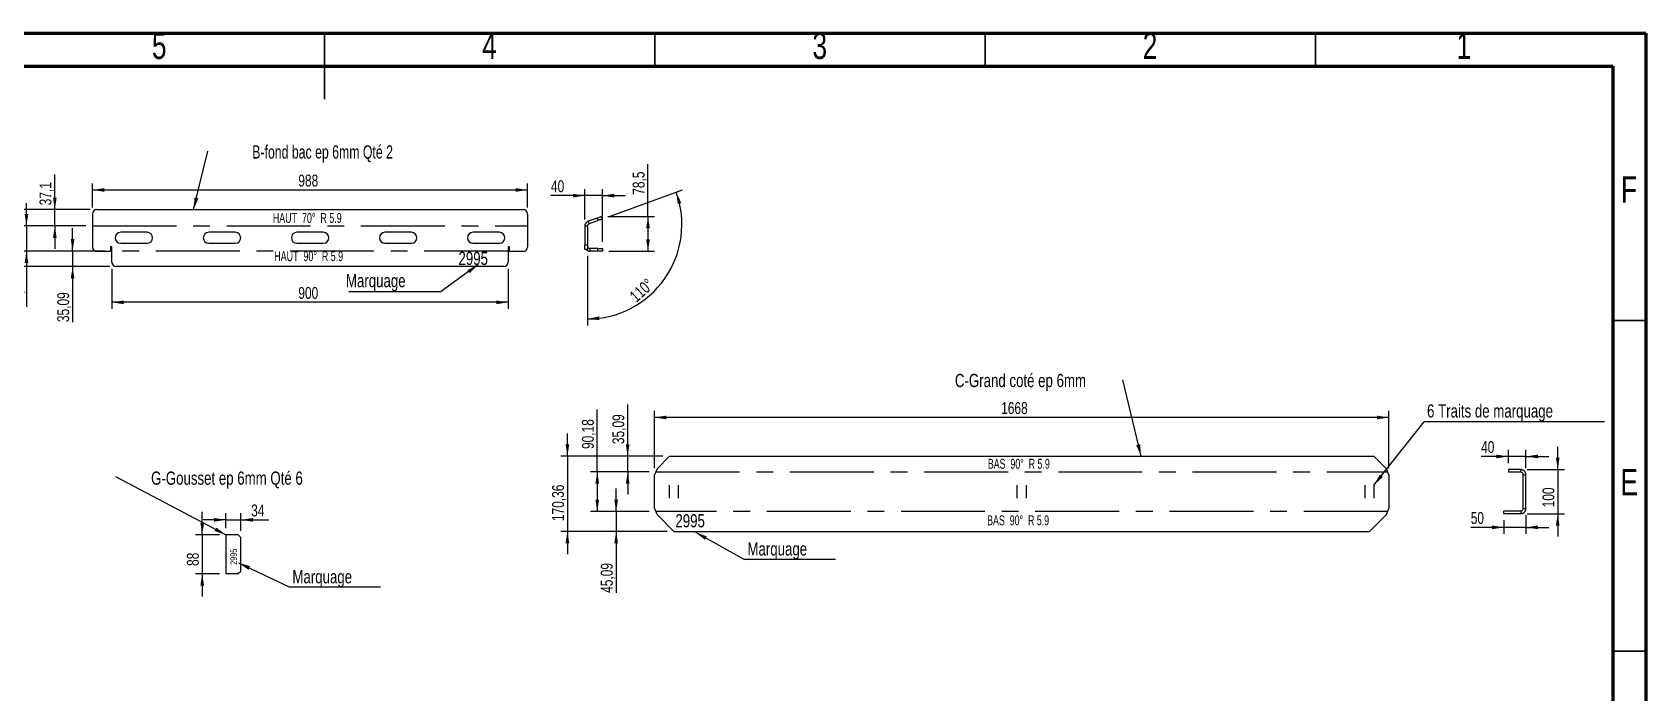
# Model space of a CAD drawing. Header units: millimetres. Extents: x -1698 to 6225, y 75 to 4382.
# Drawn here: x 2561 to 6225, y 2883 to 4382 of the extents above; entities that cross this region are included whole.
import ezdxf

# ---------------------------------------------------------------- set-up
doc = ezdxf.new("R2010")
doc.units = ezdxf.units.MM
doc.header["$LTSCALE"] = 15
doc.linetypes.add('CENTER', pattern=[10.16, 6.35, -1.27, 1.27, -1.27])
doc.linetypes.add('CENTERX2', pattern=[20.32, 12.7, -2.54, 2.54, -2.54])
doc.layers.add('FORMAT', color=7, linetype='Continuous')
doc.styles.add('SLDTEXTSTYLE0', font='TXT', dxfattribs={"width": 0.75})
doc.styles.add('SLDTEXTSTYLE1', font='TXT', dxfattribs={"width": 0.695652})
doc.styles.add('SLDTEXTSTYLE2', font='TXT', dxfattribs={"width": 0.671875})
doc.styles.add('SLDTEXTSTYLE3', font='TXT', dxfattribs={"width": 0.666667})
doc.dimstyles.new('SLDDIMSTYLE0', dxfattribs={"dimtxt": 27, "dimasz": 27, "dimexe": 0, "dimexo": 0.0625, "dimgap": 6.75, "dimtad": 1, "dimrnd": 1e-09, "dimzin": 12, "dimdsep": 46, "dimtxsty": 'SLDTEXTSTYLE0', "dimsah": 1, "dimcen": 0.09, "dimadec": 0, "dimazin": 3, "dimtfac": 1, "dimtofl": 0, "dimtmove": 0, "dimatfit": 3, "dimfxl": 1, "dimfrac": 2, "dimtolj": 1, "dimtzin": 12, "dimarcsym": 0})
doc.dimstyles.new('SLDDIMSTYLE1', dxfattribs={"dimtxt": 0.18, "dimasz": 27, "dimexe": 0, "dimexo": 0.0625, "dimgap": 0, "dimtad": 0, "dimtih": 1, "dimtoh": 1, "dimdec": 0, "dimrnd": 1e-09, "dimzin": 0, "dimdsep": 46, "dimtxsty": 'Standard', "dimsah": 1, "dimcen": 0.09, "dimadec": 0, "dimazin": 0, "dimtfac": 27, "dimtdec": 0, "dimtofl": 0, "dimtmove": 0, "dimatfit": 3, "dimfxl": 1, "dimfrac": 2, "dimtolj": 1, "dimtzin": 0, "dimarcsym": 0})
doc.dimstyles.new('SLDDIMSTYLE2', dxfattribs={"dimtxt": 27, "dimasz": 27, "dimexe": 0, "dimexo": 0.0625, "dimgap": 6.75, "dimtad": 1, "dimrnd": 1e-09, "dimzin": 12, "dimdsep": 46, "dimtxsty": 'SLDTEXTSTYLE0', "dimsah": 1, "dimcen": 0.09, "dimadec": 0, "dimazin": 3, "dimtfac": 1, "dimtmove": 0, "dimatfit": 0, "dimfxl": 1, "dimfrac": 2, "dimtolj": 1, "dimtzin": 12, "dimarcsym": 0})
doc.dimstyles.new('SLDDIMSTYLE3', dxfattribs={"dimtxt": 27, "dimasz": 27, "dimexe": 0, "dimexo": 0.0625, "dimgap": 6.75, "dimtad": 1, "dimdec": 4, "dimlfac": 15, "dimzin": 12, "dimdsep": 46, "dimtxsty": 'SLDTEXTSTYLE0', "dimsah": 1, "dimcen": 0.09, "dimazin": 3, "dimtfac": 1, "dimtofl": 0, "dimtmove": 0, "dimatfit": 3, "dimfxl": 1, "dimfrac": 2, "dimtolj": 1, "dimtzin": 12, "dimarcsym": 0})

# ---------------------------------------------------------------- blocks, each defined once
blk = doc.blocks.new('_D_2')
at = {"layer": 'FORMAT', "color": 7}
for p, q in [((2697.9, 3984.5), (2697.9, 4039)), ((3685.9, 3984.5), (3685.9, 4039)), ((2697.9, 4024), (3685.9, 4024))]:
    blk.add_line(p, q, dxfattribs=at)
for points in [[(2697.9, 4024), (2724.9, 4019.9), (2724.9, 4028.2)], [(3685.9, 4024), (3658.9, 4028.2), (3658.9, 4019.9)]]:
    blk.add_solid(points, dxfattribs=at)
at = {"layer": 'FORMAT', "color": 7, "insert": (3165.3, 4058.8), "char_height": 27, "attachment_point": 1, "style": 'SLDTEXTSTYLE0'}
blk.add_mtext('988', dxfattribs=at)
blk = doc.blocks.new('_D_3')
at = {"layer": 'FORMAT', "color": 7}
for p, q in [((2495.7, 3979.5), (2495.7, 4115.4)), ((2692.9, 3979.5), (2480.7, 3979.5)), ((2495.7, 3979.5), (2495.7, 3850.3)), ((2736.9, 3850.3), (2480.7, 3850.3))]:
    blk.add_line(p, q, dxfattribs=at)
for points in [[(2495.7, 3979.5), (2491.6, 3952.5), (2499.9, 3952.5)], [(2495.7, 3850.3), (2499.9, 3877.3), (2491.6, 3877.3)]]:
    blk.add_solid(points, dxfattribs=at)
at = {"layer": 'FORMAT', "color": 7, "insert": (2460.9, 4005.7), "char_height": 27, "attachment_point": 1, "rotation": 90, "style": 'SLDTEXTSTYLE0'}
blk.add_mtext('129,21', dxfattribs=at)
blk = doc.blocks.new('_D_4')
at = {"layer": 'FORMAT', "color": 7}
for p, q in [((2741.9, 3845.3), (2741.9, 3754.1)), ((3641.9, 3845.3), (3641.9, 3754.1)), ((3641.9, 3769.1), (2741.9, 3769.1))]:
    blk.add_line(p, q, dxfattribs=at)
for points in [[(2741.9, 3769.1), (2768.9, 3764.9), (2768.9, 3773.2)], [(3641.9, 3769.1), (3614.9, 3773.2), (3614.9, 3764.9)]]:
    blk.add_solid(points, dxfattribs=at)
at = {"layer": 'FORMAT', "color": 7, "insert": (3165.3, 3803.9), "char_height": 27, "attachment_point": 1, "style": 'SLDTEXTSTYLE0'}
blk.add_mtext('900', dxfattribs=at)
blk = doc.blocks.new('_D_5')
at = {"layer": 'FORMAT', "color": 7}
for p, q in [((2612.4, 3979.5), (2612.4, 4058.9)), ((2692.9, 3979.5), (2597.4, 3979.5)), ((2612.4, 3942.4), (2612.4, 3979.5)), ((2682.9, 3942.4), (2597.4, 3942.4)), ((2612.4, 3942.4), (2612.4, 3890.5))]:
    blk.add_line(p, q, dxfattribs=at)
for points in [[(2612.4, 3979.5), (2616.5, 4006.5), (2608.2, 4006.5)], [(2612.4, 3942.4), (2608.2, 3915.4), (2616.5, 3915.4)]]:
    blk.add_solid(points, dxfattribs=at)
at = {"layer": 'FORMAT', "color": 7, "insert": (2577.6, 3989.1), "char_height": 27, "attachment_point": 1, "rotation": 90, "style": 'SLDTEXTSTYLE0'}
blk.add_mtext('37,1', dxfattribs=at)
blk = doc.blocks.new('_D_6')
at = {"layer": 'FORMAT', "color": 7}
for p, q in [((2547.9, 3942.4), (2547.9, 3994.3)), ((2682.9, 3942.4), (2532.9, 3942.4)), ((2547.9, 3942.4), (2547.9, 3885.4)), ((2726.9, 3885.4), (2532.9, 3885.4)), ((2547.9, 3885.4), (2547.9, 3758.5))]:
    blk.add_line(p, q, dxfattribs=at)
for points in [[(2547.9, 3942.4), (2552.1, 3969.4), (2543.8, 3969.4)], [(2547.9, 3885.4), (2543.8, 3858.4), (2552.1, 3858.4)]]:
    blk.add_solid(points, dxfattribs=at)
at = {"layer": 'FORMAT', "color": 7, "insert": (2513.1, 3758.5), "char_height": 27, "attachment_point": 1, "rotation": 90, "style": 'SLDTEXTSTYLE0'}
blk.add_mtext('57,01', dxfattribs=at)
blk = doc.blocks.new('_D_7')
at = {"layer": 'FORMAT', "color": 7}
for p, q in [((2652.7, 3885.4), (2652.7, 3937.3)), ((2726.9, 3885.4), (2637.7, 3885.4)), ((2652.7, 3885.4), (2652.7, 3850.3)), ((2736.9, 3850.3), (2637.7, 3850.3)), ((2652.7, 3850.3), (2652.7, 3724.2))]:
    blk.add_line(p, q, dxfattribs=at)
for points in [[(2652.7, 3885.4), (2656.9, 3912.4), (2648.6, 3912.4)], [(2652.7, 3850.3), (2648.6, 3823.3), (2656.9, 3823.3)]]:
    blk.add_solid(points, dxfattribs=at)
at = {"layer": 'FORMAT', "color": 7, "insert": (2617.9, 3724.2), "char_height": 27, "attachment_point": 1, "rotation": 90, "style": 'SLDTEXTSTYLE0'}
blk.add_mtext('35,09', dxfattribs=at)
blk = doc.blocks.new('SW_NOTE_0_3')
at = {"layer": 'FORMAT', "color": 0, "insert": (260.4, 12.9), "char_height": 30, "attachment_point": 2, "style": 'SLDTEXTSTYLE1'}
blk.add_mtext('B-fond bac ep 6mm Qté 2', dxfattribs=at)
blk = doc.blocks.new('SW_NOTE_0_4')
at = {"layer": 'FORMAT', "color": 0}
blk.add_line((-209.8, 0), (0, 0), dxfattribs=at)
at = {"layer": 'FORMAT', "color": 0, "insert": (-216.1, 39.9), "char_height": 30, "attachment_point": 1, "style": 'SLDTEXTSTYLE0'}
blk.add_mtext('Marquage', dxfattribs=at)
blk = doc.blocks.new('_D_8')
at = {"layer": 'FORMAT', "color": 7}
for p, q in [((3869.4, 3963.3), (4037.4, 4024.4)), ((3821.7, 3874.3), (3821.7, 3716.3))]:
    blk.add_line(p, q, dxfattribs=at)
blk.add_arc((3821.7, 3945.9), 214.6, 270, 20, dxfattribs=at)
for points in [[(4023.3, 4019.3), (4027, 3992.2), (4035, 3994.6)], [(3821.7, 3731.3), (3848.9, 3728.8), (3848.4, 3737.1)]]:
    blk.add_solid(points, dxfattribs=at)
at = {"layer": 'FORMAT', "color": 7, "insert": (3914.8, 3787.6), "char_height": 27, "attachment_point": 1, "rotation": 42.1289, "style": 'SLDTEXTSTYLE0'}
blk.add_mtext('110°', dxfattribs=at)
blk = doc.blocks.new('_D_9')
at = {"layer": 'FORMAT', "color": 7}
for p, q in [((3815.7, 4011.2), (3739, 4011.2)), ((3815.7, 3956.8), (3815.7, 4026.2)), ((3855.7, 4011.2), (3815.7, 4011.2)), ((3855.7, 3906.3), (3855.7, 4026.2)), ((3855.7, 4011.2), (3907.6, 4011.2))]:
    blk.add_line(p, q, dxfattribs=at)
for points in [[(3815.7, 4011.2), (3788.7, 4015.3), (3788.7, 4007)], [(3855.7, 4011.2), (3882.7, 4007), (3882.7, 4015.3)]]:
    blk.add_solid(points, dxfattribs=at)
at = {"layer": 'FORMAT', "color": 7, "insert": (3739, 4046), "char_height": 27, "attachment_point": 1, "style": 'SLDTEXTSTYLE0'}
blk.add_mtext('40', dxfattribs=at)
blk = doc.blocks.new('_D_10')
at = {"layer": 'FORMAT', "color": 7}
for p, q in [((3959.3, 3963.8), (3959.3, 4082.9)), ((3868.3, 3963.8), (3974.3, 3963.8)), ((3959.3, 3963.8), (3959.3, 3885.3)), ((3870.7, 3885.3), (3974.3, 3885.3))]:
    blk.add_line(p, q, dxfattribs=at)
for points in [[(3959.3, 3963.8), (3955.2, 3936.8), (3963.5, 3936.8)], [(3959.3, 3885.3), (3963.5, 3912.3), (3955.2, 3912.3)]]:
    blk.add_solid(points, dxfattribs=at)
at = {"layer": 'FORMAT', "color": 7, "insert": (3924.5, 4013.1), "char_height": 27, "attachment_point": 1, "rotation": 90, "style": 'SLDTEXTSTYLE0'}
blk.add_mtext('78,5', dxfattribs=at)
blk = doc.blocks.new('_D_11')
at = {"layer": 'FORMAT', "color": 7}
for p, q in [((3973.9, 3392.6), (3973.9, 3522.8)), ((5641.9, 3392.6), (5641.9, 3522.8)), ((5641.9, 3507.8), (3973.9, 3507.8))]:
    blk.add_line(p, q, dxfattribs=at)
for points in [[(3973.9, 3507.8), (4000.9, 3503.7), (4000.9, 3512)], [(5641.9, 3507.8), (5614.9, 3512), (5614.9, 3503.7)]]:
    blk.add_solid(points, dxfattribs=at)
at = {"layer": 'FORMAT', "color": 7, "insert": (4761.3, 3542.6), "char_height": 27, "attachment_point": 1, "style": 'SLDTEXTSTYLE0'}
blk.add_mtext('1668', dxfattribs=at)
blk = doc.blocks.new('_D_12')
at = {"layer": 'FORMAT', "color": 7}
for p, q in [((3776.3, 3419.7), (3776.3, 3471.6)), ((3992.9, 3419.7), (3761.3, 3419.7)), ((3776.3, 3419.7), (3776.3, 3249.4)), ((4002.9, 3249.4), (3761.3, 3249.4)), ((3776.3, 3249.4), (3776.3, 3197.4))]:
    blk.add_line(p, q, dxfattribs=at)
for points in [[(3776.3, 3419.7), (3780.5, 3446.7), (3772.2, 3446.7)], [(3776.3, 3249.4), (3772.2, 3222.4), (3780.5, 3222.4)]]:
    blk.add_solid(points, dxfattribs=at)
at = {"layer": 'FORMAT', "color": 7, "insert": (3741.5, 3272.7), "char_height": 27, "attachment_point": 1, "rotation": 90, "style": 'SLDTEXTSTYLE0'}
blk.add_mtext('170,36', dxfattribs=at)
blk = doc.blocks.new('_D_13')
at = {"layer": 'FORMAT', "color": 7}
for p, q in [((3913.2, 3419.7), (3913.2, 3537.1)), ((3992.9, 3419.7), (3898.2, 3419.7)), ((3913.2, 3384.6), (3913.2, 3419.7)), ((3961.9, 3384.6), (3898.2, 3384.6)), ((3913.2, 3384.6), (3913.2, 3332.7))]:
    blk.add_line(p, q, dxfattribs=at)
for points in [[(3913.2, 3419.7), (3917.3, 3446.7), (3909, 3446.7)], [(3913.2, 3384.6), (3909, 3357.6), (3917.3, 3357.6)]]:
    blk.add_solid(points, dxfattribs=at)
at = {"layer": 'FORMAT', "color": 7, "insert": (3878.4, 3447.3), "char_height": 27, "attachment_point": 1, "rotation": 90, "style": 'SLDTEXTSTYLE0'}
blk.add_mtext('35,09', dxfattribs=at)
blk = doc.blocks.new('_D_14')
at = {"layer": 'FORMAT', "color": 7}
for p, q in [((3844.1, 3384.6), (3844.1, 3526)), ((3961.9, 3384.6), (3829.1, 3384.6)), ((3844.1, 3384.6), (3844.1, 3294.5)), ((3961.9, 3294.5), (3829.1, 3294.5))]:
    blk.add_line(p, q, dxfattribs=at)
for points in [[(3844.1, 3384.6), (3840, 3357.6), (3848.3, 3357.6)], [(3844.1, 3294.5), (3848.3, 3321.5), (3840, 3321.5)]]:
    blk.add_solid(points, dxfattribs=at)
at = {"layer": 'FORMAT', "color": 7, "insert": (3809.3, 3436.2), "char_height": 27, "attachment_point": 1, "rotation": 90, "style": 'SLDTEXTSTYLE0'}
blk.add_mtext('90,18', dxfattribs=at)
blk = doc.blocks.new('_D_15')
at = {"layer": 'FORMAT', "color": 7}
for p, q in [((3887, 3294.5), (3887, 3346.4)), ((3961.9, 3294.5), (3872, 3294.5)), ((3887, 3294.5), (3887, 3249.4)), ((4002.9, 3249.4), (3872, 3249.4)), ((3887, 3249.4), (3887, 3109.8))]:
    blk.add_line(p, q, dxfattribs=at)
for points in [[(3887, 3294.5), (3891.2, 3321.5), (3882.9, 3321.5)], [(3887, 3249.4), (3882.9, 3222.4), (3891.2, 3222.4)]]:
    blk.add_solid(points, dxfattribs=at)
at = {"layer": 'FORMAT', "color": 7, "insert": (3852.2, 3109.8), "char_height": 27, "attachment_point": 1, "rotation": 90, "style": 'SLDTEXTSTYLE0'}
blk.add_mtext('45,09', dxfattribs=at)
blk = doc.blocks.new('SW_NOTE_0_5')
at = {"layer": 'FORMAT', "color": 0, "insert": (-232.4, 13.6), "char_height": 30, "attachment_point": 2, "style": 'SLDTEXTSTYLE0'}
blk.add_mtext('C-Grand coté ep 6mm', dxfattribs=at)
blk = doc.blocks.new('SW_NOTE_0_6')
at = {"layer": 'FORMAT', "color": 0}
blk.add_line((409.3, 0), (0, 0), dxfattribs=at)
at = {"layer": 'FORMAT', "color": 0, "insert": (6.3, 40), "char_height": 30, "attachment_point": 1, "style": 'SLDTEXTSTYLE0'}
blk.add_mtext('6 Traits de marquage', dxfattribs=at)
blk = doc.blocks.new('SW_NOTE_0_7')
at = {"layer": 'FORMAT', "color": 0}
blk.add_line((206.2, 0), (0, 0), dxfattribs=at)
at = {"layer": 'FORMAT', "color": 0, "insert": (6.4, 38.9), "char_height": 30, "attachment_point": 1, "style": 'SLDTEXTSTYLE0'}
blk.add_mtext('Marquage', dxfattribs=at)
blk = doc.blocks.new('_D_16')
at = {"layer": 'FORMAT', "color": 7}
for p, q in [((5913, 3419.4), (5851.1, 3419.4)), ((5913, 3404.5), (5913, 3434.4)), ((5953, 3419.4), (5913, 3419.4)), ((5953, 3392.6), (5953, 3434.4)), ((5953, 3419.4), (6004.9, 3419.4))]:
    blk.add_line(p, q, dxfattribs=at)
for points in [[(5913, 3419.4), (5886, 3423.5), (5886, 3415.2)], [(5953, 3419.4), (5980, 3415.2), (5980, 3423.5)]]:
    blk.add_solid(points, dxfattribs=at)
at = {"layer": 'FORMAT', "color": 7, "insert": (5851.1, 3454.2), "char_height": 27, "attachment_point": 1, "style": 'SLDTEXTSTYLE0'}
blk.add_mtext('40', dxfattribs=at)
blk = doc.blocks.new('_D_17')
at = {"layer": 'FORMAT', "color": 7}
for p, q in [((6025.2, 3389.5), (6025.2, 3441.5)), ((5956.1, 3389.5), (6040.2, 3389.5)), ((6025.2, 3389.5), (6025.2, 3289.5)), ((5956.1, 3289.5), (6040.2, 3289.5)), ((6025.2, 3289.5), (6025.2, 3237.6))]:
    blk.add_line(p, q, dxfattribs=at)
for points in [[(6025.2, 3389.5), (6029.3, 3416.5), (6021, 3416.5)], [(6025.2, 3289.5), (6021, 3262.5), (6029.3, 3262.5)]]:
    blk.add_solid(points, dxfattribs=at)
at = {"layer": 'FORMAT', "color": 7, "insert": (5990.4, 3303.9), "char_height": 27, "attachment_point": 1, "rotation": 90, "style": 'SLDTEXTSTYLE0'}
blk.add_mtext('100', dxfattribs=at)
blk = doc.blocks.new('_D_18')
at = {"layer": 'FORMAT', "color": 7}
for p, q in [((5903, 3274.5), (5903, 3243.5)), ((5953, 3286.4), (5953, 3243.5)), ((5903, 3258.5), (5827.6, 3258.5)), ((5953, 3258.5), (5903, 3258.5)), ((5953, 3258.5), (6004.9, 3258.5))]:
    blk.add_line(p, q, dxfattribs=at)
for points in [[(5903, 3258.5), (5876, 3262.7), (5876, 3254.4)], [(5953, 3258.5), (5980, 3254.4), (5980, 3262.7)]]:
    blk.add_solid(points, dxfattribs=at)
at = {"layer": 'FORMAT', "color": 7, "insert": (5827.6, 3293.3), "char_height": 27, "attachment_point": 1, "style": 'SLDTEXTSTYLE0'}
blk.add_mtext('50', dxfattribs=at)
blk = doc.blocks.new('_D_37')
at = {"layer": 'FORMAT', "color": 7}
for p, q in [((3001, 3275.5), (2949.1, 3275.5)), ((3001, 3256.4), (3001, 3290.5)), ((3001, 3275.5), (3035, 3275.5)), ((3035, 3250.4), (3035, 3290.5)), ((3035, 3275.5), (3098.1, 3275.5))]:
    blk.add_line(p, q, dxfattribs=at)
for points in [[(3001, 3275.5), (2974, 3279.7), (2974, 3271.4)], [(3035, 3275.5), (3062, 3271.4), (3062, 3279.7)]]:
    blk.add_solid(points, dxfattribs=at)
at = {"layer": 'FORMAT', "color": 7, "insert": (3058.2, 3310.3), "char_height": 27, "attachment_point": 1, "style": 'SLDTEXTSTYLE0'}
blk.add_mtext('34', dxfattribs=at)
blk = doc.blocks.new('_D_38')
at = {"layer": 'FORMAT', "color": 7}
for p, q in [((2947, 3241.4), (2947, 3293.4)), ((2986, 3241.4), (2932, 3241.4)), ((2947, 3241.4), (2947, 3153.4)), ((2986, 3153.4), (2932, 3153.4)), ((2947, 3153.4), (2947, 3101.5))]:
    blk.add_line(p, q, dxfattribs=at)
for points in [[(2947, 3241.4), (2951.2, 3268.4), (2942.9, 3268.4)], [(2947, 3153.4), (2942.9, 3126.4), (2951.2, 3126.4)]]:
    blk.add_solid(points, dxfattribs=at)
at = {"layer": 'FORMAT', "color": 7, "insert": (2912.2, 3170.9), "char_height": 27, "attachment_point": 1, "rotation": 90, "style": 'SLDTEXTSTYLE0'}
blk.add_mtext('88', dxfattribs=at)
blk = doc.blocks.new('SW_NOTE_0_16')
at = {"layer": 'FORMAT', "color": 0, "insert": (252.3, 12), "char_height": 30, "attachment_point": 2, "style": 'SLDTEXTSTYLE0'}
blk.add_mtext('G-Gousset ep 6mm Qté 6', dxfattribs=at)
blk = doc.blocks.new('SW_NOTE_0_17')
at = {"layer": 'FORMAT', "color": 0}
blk.add_line((206.2, 0), (0, 0), dxfattribs=at)
at = {"layer": 'FORMAT', "color": 0, "insert": (6.1, 38.8), "char_height": 30, "attachment_point": 1, "style": 'SLDTEXTSTYLE0'}
blk.add_mtext('Marquage', dxfattribs=at)

msp = doc.modelspace()

# ---------------------------------------------------------------- linework, layer by layer
at = {"color": 7, "linetype": 'Continuous', "lineweight": 70}
for p, q in [((225, 4380), (6225, 4380)), ((6225, 4380), (6225, 75)), ((300, 4305), (6150, 4305)), ((6150, 4305), (6150, 150))]:
    msp.add_line(p, q, dxfattribs=at)
at = {"color": 7, "linetype": 'Continuous', "lineweight": 35}
for p, q in [((3225, 4380.015), (3225, 4229.985)), ((3225, 4305), (3225, 4380)), ((3975, 4305), (3975, 4380)), ((4725, 4305), (4725, 4380)), ((5475, 4305), (5475, 4380)), ((6150, 3727.5), (6225, 3727.5)), ((6150, 2977.5), (6225, 2977.5))]:
    msp.add_line(p, q, dxfattribs=at)
at = {"color": 7, "linetype": 'Continuous', "lineweight": 25}
for p, q in [((2697.9277718, 3969.4782947), (2697.9277718, 3894.4498329)), ((2707.9277718, 3979.4782947), (3675.9277718, 3979.4782947)), ((3685.9277718, 3969.4782947), (3685.9277718, 3894.4498329)), ((3843.8549909, 3960.3566537), (3823.4941728, 3952.9459225)), ((3845.9071118, 3954.7184976), (3843.8549909, 3960.3566537)), ((3853.2519184, 3963.7768539), (3855.3040392, 3958.1386978)), ((2821.9277718, 3927.9498329), (2761.9277718, 3927.9498329)), ((3021.9277718, 3927.9498329), (2961.9277718, 3927.9498329)), ((3221.9277718, 3927.9498329), (3161.9277718, 3927.9498329)), ((3421.9277718, 3927.9498329), (3361.9277718, 3927.9498329)), ((3621.9277718, 3927.9498329), (3561.9277718, 3927.9498329)), ((3821.6642124, 3941.7635789), (3815.6642124, 3941.7635789)), ((3815.6642124, 3941.7635789), (3815.6642124, 3899.2760489)), ((3821.6642124, 3941.7635789), (3821.6642124, 3899.2760489)), ((3823.4941728, 3952.9459225), (3825.5462937, 3947.3077646)), ((3845.9071118, 3954.7184976), (3825.5462937, 3947.3077646)), ((2738.9277718, 3884.4498329), (2707.9277718, 3884.4498329)), ((2741.9277718, 3895.3498329), (2738.9277718, 3895.3498329)), ((2738.9277718, 3895.3498329), (2738.9277718, 3884.4498329)), ((2741.9277718, 3860.2697455), (2741.9277718, 3895.3498329)), ((2761.9277718, 3902.9498329), (2821.9277718, 3902.9498329)), ((2961.9277718, 3902.9498329), (3021.9277718, 3902.9498329)), ((3161.9277718, 3902.9498329), (3221.9277718, 3902.9498329)), ((3361.9277718, 3902.9498329), (3421.9277718, 3902.9498329)), ((3561.9277718, 3902.9498329), (3621.9277718, 3902.9498329)), ((3644.9277718, 3895.3498329), (3641.9277718, 3895.3498329)), ((3641.9277718, 3895.3498329), (3641.9277718, 3860.2697455)), ((3644.9277718, 3884.4498329), (3644.9277718, 3895.3498329)), ((3675.9277718, 3884.4498329), (3644.9277718, 3884.4498329)), ((3815.6642124, 3899.2760489), (3821.6642124, 3899.2760489)), ((3815.6642124, 3889.2760472), (3815.6642124, 3899.2760489)), ((3821.6642124, 3889.2760472), (3815.6642124, 3889.2760472)), ((3821.6642124, 3899.2760489), (3821.6642124, 3889.2760472)), ((3827.5642126, 3891.2760476), (3827.5642126, 3885.2760503)), ((3845.6642117, 3891.2760476), (3827.5642126, 3891.2760476)), ((3845.6642117, 3885.2760503), (3827.5642126, 3885.2760503)), ((3845.6642117, 3885.2760503), (3845.6642117, 3891.2760476)), ((3845.6642117, 3891.2760476), (3855.6642115, 3891.2760476)), ((3855.6642115, 3885.2760503), (3845.6642117, 3885.2760503)), ((3855.6642115, 3891.2760476), (3855.6642115, 3885.2760503)), ((3631.9277718, 3850.2697455), (2751.9277718, 3850.2697455)), ((3979.8199234, 3391.6259485), (4007.9199234, 3419.7259485)), ((4007.9199234, 3419.7259485), (5607.9199234, 3419.7259485)), ((5607.9199234, 3419.7259485), (5636.0199234, 3391.6259485)), ((3979.8199234, 3391.6259485), (3973.9199234, 3377.6458612)), ((3973.9199234, 3301.4458612), (3973.9199234, 3377.6458612)), ((5641.9199234, 3377.6458612), (5636.0199234, 3391.6259485)), ((5641.9199234, 3377.6458612), (5641.9199234, 3301.4458612)), ((5913.0103761, 3389.5458619), (5913.0103761, 3383.5458609)), ((5941.1103777, 3389.5458619), (5913.0103761, 3389.5458619)), ((5941.1103777, 3383.5458609), (5913.0103761, 3383.5458609)), ((5941.1103777, 3383.5458609), (5941.1103777, 3389.5458619)), ((5947.010378, 3377.6458617), (5953.010378, 3377.6458617)), ((5947.010378, 3301.4458607), (5947.010378, 3377.6458617)), ((5953.010378, 3301.4458607), (5953.010378, 3377.6458617)), ((3973.9199234, 3301.4458612), (3979.8199234, 3287.4657739)), ((5636.0199234, 3287.4657739), (5641.9199234, 3301.4458612)), ((5947.010378, 3301.4458607), (5953.010378, 3301.4458607)), ((3979.8199234, 3287.4657739), (4017.9199234, 3249.3657739)), ((5597.9199234, 3249.3657739), (5636.0199234, 3287.4657739)), ((5903.0103782, 3289.5458604), (5903.0103782, 3295.5458614)), ((5941.1103777, 3295.5458614), (5903.0103782, 3295.5458614)), ((5941.1103777, 3289.5458604), (5903.0103782, 3289.5458604)), ((5941.1103777, 3295.5458614), (5941.1103777, 3289.5458604)), ((3001.0368628, 3241.4302386), (3001.0368628, 3153.4302391)), ((3029.0368636, 3241.4302386), (3001.0368628, 3241.4302386)), ((3035.0368646, 3235.4302376), (3029.0368636, 3241.4302386)), ((3035.0368646, 3159.43024), (3035.0368646, 3235.4302376)), ((4017.9199234, 3249.3657739), (5597.9199234, 3249.3657739)), ((3001.0368628, 3153.4302391), (3029.0368636, 3153.4302391)), ((3029.0368636, 3153.4302391), (3035.0368646, 3159.43024))]:
    msp.add_line(p, q, dxfattribs=at)
at = {"color": 7, "linetype": 'CENTERX2'}
for p, q in [((2697.9277718, 3942.3740638), (3685.9277718, 3942.3740638)), ((3641.9277718, 3885.3597892), (2741.9277718, 3885.3597892)), ((3976.8699234, 3384.6359048), (5638.9699234, 3384.6359048)), ((5638.9699234, 3294.4558175), (3976.8699234, 3294.4558175))]:
    msp.add_line(p, q, dxfattribs=at)
at = {"color": 7, "linetype": 'Continuous', "lineweight": 25, "flags": 128}
for points in [[(3843.8549909, 3960.3566537), (3845.6882398, 3961.0239016), (3847.4510379, 3961.6655083), (3849.0756444, 3962.2568162), (3850.4996217, 3962.775101), (3851.668249, 3963.2004472), (3852.5366179, 3963.5165082), (3853.0713573, 3963.711136), (3853.2519184, 3963.7768539)], [(3855.3040392, 3958.1386978), (3855.1234781, 3958.0729799), (3854.5887388, 3957.8783521), (3853.7203699, 3957.5622911), (3852.5517426, 3957.1369449), (3851.1277653, 3956.6186601), (3849.5031587, 3956.0273523), (3847.7403625, 3955.3857455), (3845.9071118, 3954.7184976)]]:
    msp.add_lwpolyline(points, dxfattribs=at)
at = {"color": 7, "linetype": 'Continuous', "lineweight": 25}
for centre, radius, start, end in [((2707.9277718, 3969.4782947), 10, 90, 180), ((3675.9277718, 3969.4782947), 10, 0, 90), ((2761.9277718, 3915.4498329), 12.5, 90, 270), ((2821.9277718, 3915.4498329), 12.5, 270, 90), ((2961.9277718, 3915.4498329), 12.5, 90, 270), ((3021.9277718, 3915.4498329), 12.5, 270, 90), ((3161.9277718, 3915.4498329), 12.5, 90, 270), ((3221.9277718, 3915.4498329), 12.5, 270, 90), ((3361.9277718, 3915.4498329), 12.5, 90, 270), ((3421.9277718, 3915.4498329), 12.5, 270, 90), ((3561.9277718, 3915.4498329), 12.5, 90, 270), ((3621.9277718, 3915.4498329), 12.5, 270, 90), ((3827.5642124, 3941.7635788), 11.9, 110, 180), ((3827.5642124, 3941.7635788), 5.9, 110, 180), ((2707.9277718, 3894.4498329), 10, 180, 270), ((3675.9277718, 3894.4498329), 10, 270, 0), ((3827.5642124, 3897.1760485), 11.9, 221.5953519466, 270), ((3827.5642124, 3897.1760485), 5.9, 180, 270), ((2751.9277718, 3860.2697455), 10, 180, 270), ((3631.9277718, 3860.2697455), 10, 270, 0)]:
    msp.add_arc(centre, radius, start, end, dxfattribs=at)
for points, knots in [([(5953.010378, 3377.6458617), (5952.9736784, 3378.3474571), (5952.900279, 3379.7506524), (5952.3282524, 3381.7912252), (5951.4257349, 3383.6997419), (5950.2005721, 3385.4234572), (5948.687506, 3386.8986592), (5946.9422762, 3388.0927933), (5945.0112936, 3388.9473556), (5943.0441532, 3389.4587414), (5941.7264364, 3389.5181072), (5941.1103777, 3389.5458619)], [0, 0, 0, 0, 0.1126226282, 0.225245962, 0.3378880017, 0.45053023, 0.5631732783, 0.6758155509, 0.7884575943, 0.9010997389, 1, 1, 1, 1]), ([(5947.010378, 3377.6458617), (5946.9035495, 3378.4947976), (5946.6974151, 3380.132889), (5945.1806682, 3382.1140881), (5943.2305167, 3383.3349166), (5941.7768637, 3383.4795486), (5941.1103777, 3383.5458609)], [0, 0, 0, 0, 0.2742823156, 0.5292501744, 0.7841657071, 1, 1, 1, 1]), ([(5941.1103777, 3295.5458614), (5941.9593194, 3295.6526935), (5943.5974385, 3295.858837), (5945.578588, 3297.3755598), (5946.7994368, 3299.3257225), (5946.9440666, 3300.7793749), (5947.010378, 3301.4458607)], [0, 0, 0, 0, 0.27427953466, 0.52925022616, 0.78416571699, 1, 1, 1, 1]), ([(5941.1103777, 3289.5458604), (5941.8119709, 3289.5825588), (5943.2151561, 3289.6559556), (5945.2557633, 3290.2279955), (5947.1642482, 3291.1304994), (5948.8879668, 3292.3556571), (5950.3631904, 3293.868751), (5951.5573029, 3295.6139513), (5952.4118723, 3297.5449471), (5952.9232573, 3299.5120851), (5952.9826233, 3300.8298021), (5953.010378, 3301.4458607)], [0, 0, 0, 0, 0.1126226143, 0.2252450587, 0.3378880961, 0.4505302281, 0.5631723786, 0.6758156334, 0.7884575905, 0.901099762, 1, 1, 1, 1])]:
    msp.add_open_spline(points, degree=3, knots=knots, dxfattribs=at)
at = {"layer": 'FORMAT', "color": 1, "linetype": 'CENTER'}
for p, q in [((4007.9199234, 3324.5458612), (4007.9199234, 3354.5458612)), ((4027.9199234, 3354.5458612), (4027.9199234, 3324.5458612)), ((4797.9199234, 3324.5458612), (4797.9199234, 3354.5458612)), ((4817.9199234, 3354.5458612), (4817.9199234, 3324.5458612)), ((5587.9199234, 3324.5458612), (5587.9199234, 3354.5458612)), ((5607.9199234, 3354.5458612), (5607.9199234, 3324.5458612))]:
    msp.add_line(p, q, dxfattribs=at)

# ---------------------------------------------------------------- block references
at = {"layer": 'FORMAT', "color": 7}
for name, p in [('SW_NOTE_0_3', (2960.0480769, 4112.3798077)), ('SW_NOTE_0_5', (5037.5480769, 3593.1490385)), ('SW_NOTE_0_16', (2750.9134615, 3373.1971154))]:
    msp.add_blockref(name, p, dxfattribs=at)
at = {"layer": 'FORMAT', "color": 1}
for name, p in [('SW_NOTE_0_4', (3489.5384621, 3793.3413458)), ('SW_NOTE_0_6', (5722.0673077, 3497.6682688)), ('SW_NOTE_0_7', (4178.7980769, 3185.7692304)), ('SW_NOTE_0_17', (3145.7451923, 3122.6682688))]:
    msp.add_blockref(name, p, dxfattribs=at)

# ---------------------------------------------------------------- texts
at = {"color": 7, "linetype": 'Continuous', "lineweight": 0, "attachment_point": 2}
for s, insert, char_height, style in [('5', (2849.4005542, 4380.9023114), 59.53125, 'SLDTEXTSTYLE0'), ('4', (3599.4005542, 4380.9023114), 59.53125, 'SLDTEXTSTYLE0'), ('3', (4349.4005542, 4380.9023114), 59.53125, 'SLDTEXTSTYLE0'), ('2', (5099.4005542, 4380.9023114), 59.53125, 'SLDTEXTSTYLE0'), ('1', (5811.9005542, 4380.9023114), 59.53125, 'SLDTEXTSTYLE0'), ('F', (6186.8661031, 4054.6523114), 59.53125, 'SLDTEXTSTYLE0'), ('HAUT  70°  R 5.9', (3185.5449541, 3971.7386657), 22.5, 'SLDTEXTSTYLE2'), ('HAUT  90°  R 5.9', (3188.8050735, 3885.0047106), 22.5, 'SLDTEXTSTYLE2'), ('BAS  90°  R 5.9', (4801.380857, 3414.0005067), 22.5, 'SLDTEXTSTYLE3'), ('E', (6187.6171336, 3390.9023114), 59.53125, 'SLDTEXTSTYLE0'), ('BAS  90°  R 5.9', (4799.8107606, 3285.7595012), 22.5, 'SLDTEXTSTYLE3')]:
    msp.add_mtext(s, dxfattribs=dict(at, insert=insert, char_height=char_height, style=style))
at = {"layer": 'FORMAT', "color": 1, "char_height": 30, "attachment_point": 1, "style": 'SLDTEXTSTYLE0'}
for insert in [(3528.9593109, 3883.7659143), (4021.5761453, 3288.520825)]:
    msp.add_mtext('2995', dxfattribs=dict(at, insert=insert))
at = {"layer": 'FORMAT', "color": 1, "insert": (3011.0190818, 3173.7142182), "char_height": 15, "attachment_point": 1, "rotation": 90, "style": 'SLDTEXTSTYLE0'}
msp.add_mtext('2995', dxfattribs=at)

# ---------------------------------------------------------------- dimensions: what is measured, and where the dimension line sits
at = {"layer": 'FORMAT', "color": 7}
for base, p1, p2, dimstyle, picture, middle in [((2495.7170577, 3850.2697455), (2707.9277718, 3979.4782947), (2751.9277718, 3850.2697455), 'SLDDIMSTYLE0', '_D_3', (2495.7170577, 4060.5209253)), ((3959.30634, 3885.2760485), (3853.2519172, 3963.7768542), (3855.6642124, 3885.2760485), 'SLDDIMSTYLE0', '_D_10', (3959.30634, 4047.9674439)), ((2612.3581441, 3979.4782947), (2697.9277718, 3942.3740638), (2707.9277718, 3979.4782947), 'SLDDIMSTYLE2', '_D_5', (2612.3581441, 4024.031676)), ((2547.9277718, 3885.3597892), (2697.9277718, 3942.3740638), (2741.9277718, 3885.3597892), 'SLDDIMSTYLE2', '_D_6', (2547.9277718, 3803.3955651)), ((2652.7346458, 3850.2697455), (2741.9277718, 3885.3597892), (2751.9277718, 3850.2697455), 'SLDDIMSTYLE2', '_D_7', (2652.7346458, 3769.0523337)), ((3844.1081685, 3294.4558175), (3976.8699234, 3384.6359048), (3976.8699234, 3294.4558175), 'SLDDIMSTYLE0', '_D_14', (3844.1081685, 3481.1012332)), ((3913.1794797, 3419.7259485), (3976.8699234, 3384.6359048), (4007.9199234, 3419.7259485), 'SLDDIMSTYLE2', '_D_13', (3913.1794797, 3492.204768)), ((3776.3152382, 3249.3657739), (4007.9199234, 3419.7259485), (4017.9199234, 3249.3657739), 'SLDDIMSTYLE2', '_D_12', (3776.3152382, 3327.5835405)), ((6025.1589744, 3289.5458612), (5941.110378, 3389.5458612), (5941.110378, 3289.5458612), 'SLDDIMSTYLE2', '_D_17', (6025.1589744, 3333.84114)), ((3887.0107965, 3249.3657739), (3976.8699234, 3294.4558175), (4017.9199234, 3249.3657739), 'SLDDIMSTYLE2', '_D_15', (3887.0107965, 3154.6826842)), ((2947.010595, 3153.4302388), (3001.0368637, 3241.4302388), (3001.0368637, 3153.4302388), 'SLDDIMSTYLE2', '_D_38', (2947.010595, 3190.8657719))]:
    dim = msp.add_linear_dim(base=base, p1=p1, p2=p2, angle=90, dimstyle=dimstyle, dxfattribs=at)
    dim.commit()
    dim.dimension.update_dxf_attribs({"geometry": picture, "text_midpoint": middle, "dimtype": 160})
for base, p1, p2, dimstyle, picture, middle in [((3685.9277718, 4024.031676), (2697.9277718, 3969.4782947), (3685.9277718, 3969.4782947), 'SLDDIMSTYLE0', '_D_2', (3195.1878912, 4024.031676)), ((3815.6642124, 4011.1679432), (3855.6642124, 3891.2760485), (3815.6642124, 3941.7635788), 'SLDDIMSTYLE2', '_D_9', (3758.9535029, 4011.1679432)), ((2741.9277718, 3769.0523337), (3641.9277718, 3860.2697455), (2741.9277718, 3860.2697455), 'SLDDIMSTYLE0', '_D_4', (3195.1878912, 3769.0523337)), ((3973.9199234, 3507.8251904), (5641.9199234, 3377.6458612), (3973.9199234, 3377.6458612), 'SLDDIMSTYLE0', '_D_11', (4801.2254566, 3507.8251904)), ((5913.010378, 3419.3713312), (5953.010378, 3377.6458612), (5913.010378, 3389.5458612), 'SLDDIMSTYLE2', '_D_16', (5871.0575303, 3419.3713312)), ((3035.0368637, 3275.5126289), (3001.0368637, 3241.4302388), (3035.0368637, 3235.4302388), 'SLDDIMSTYLE2', '_D_37', (3078.1008602, 3275.5126289)), ((5903.010378, 3258.5077115), (5953.010378, 3301.4458612), (5903.010378, 3289.5458612), 'SLDDIMSTYLE2', '_D_18', (5847.5989547, 3258.5077115))]:
    dim = msp.add_linear_dim(base=base, p1=p1, p2=p2, dimstyle=dimstyle, dxfattribs=at)
    dim.commit()
    dim.dimension.update_dxf_attribs({"geometry": picture, "text_midpoint": middle, "dimtype": 160})
dim = msp.add_angular_dim_2l(base=(3997.4783477, 3822.7884203), line1=((3855.304038, 3958.1386985), (3825.5462935, 3947.3077652)), line2=((3821.6642124, 3941.7635788), (3821.6642124, 3889.2760485)), dimstyle='SLDDIMSTYLE3', dxfattribs=at)
dim.commit()
dim.dimension.update_dxf_attribs({"geometry": '_D_8', "text_midpoint": (3965.6378017, 3786.7175522), "dimtype": 162})

# ---------------------------------------------------------------- leaders
for points in [[(2927.5165012, 3979.4782947), (2960.0480769, 4112.3798077)], [(5078.8953108, 3419.7259485), (5037.5480769, 3593.1490385)], [(3001.0368637, 3241.4302388), (2750.9134615, 3373.1971154)]]:
    msp.add_leader(points, dimstyle='SLDDIMSTYLE1', dxfattribs=at)
at = {"layer": 'FORMAT', "color": 1}
for points in [[(3573.8787705, 3854.5690591), (3489.5384621, 3793.3413458)], [(5607.9199234, 3354.5458612), (5722.0673077, 3497.6682688)], [(4066.9911104, 3247.2545005), (4178.7980769, 3185.7692304)], [(3029.5054605, 3177.952905), (3145.7451923, 3122.6682688)]]:
    msp.add_leader(points, dimstyle='SLDDIMSTYLE1', dxfattribs=at)

doc.saveas('drawing.dxf')
